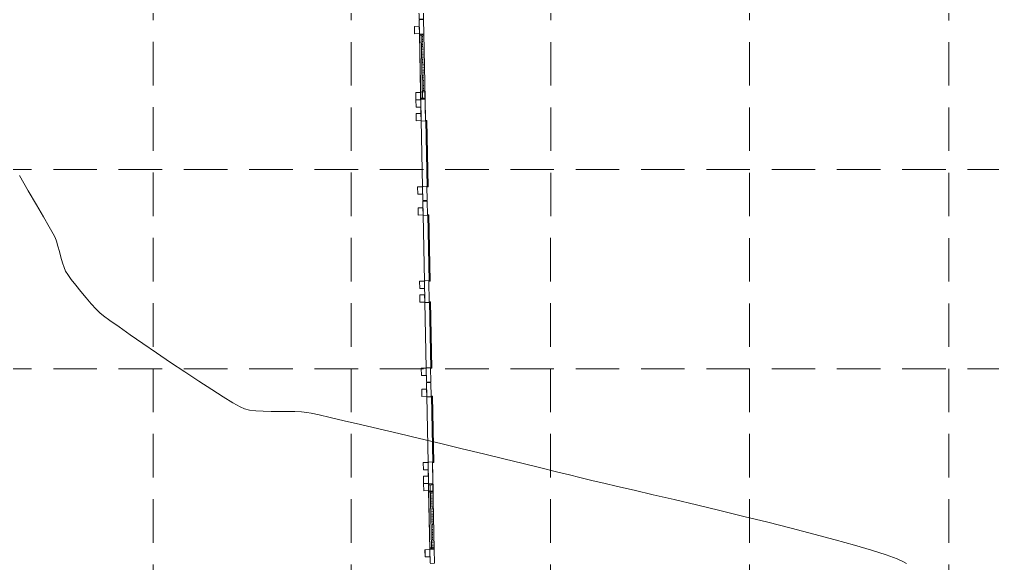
# Model space of a CAD drawing. Extents: x 2140663 to 2528301, y 336313 to 7007653.
# Drawn here: x 2527485.3 to 2527619.4, y 7006362.1 to 7006437.1 of the extents above; entities that cross this region are included whole.
import ezdxf

# ---------------------------------------------------------------- set-up
doc = ezdxf.new("R2010")
doc.units = 0
doc.header["$MEASUREMENT"] = 0
for name, pattern in [('HIDDEN', [0.375, 0.25, -0.125]), ('PHANTOM2', [1.25, 0.625, -0.125, 0.125, -0.125, 0.125, -0.125]), ('xdrc002ar$0$HIDDEN2', [0.1875, 0.125, -0.0625])]:
    doc.linetypes.add(name, pattern=pattern)
for name, color, linetype in [('1 EXISTING CONTOURS', 43, 'Continuous'), ('GRID', 254, 'HIDDEN'), ('LIMITS OF DISTURBANCE', 1, 'HIDDEN'), ('xdrc002ar$0$BASE1$0$ADO', 8, 'Continuous'), ('xdrc002ar$0$BASE1$0$AFL', 1, 'Continuous'), ('xdrc002ar$0$BASE1$0$awa', 7, 'Continuous'), ('xdrc002ar$0$WINDOWS', 8, 'Continuous'), ('xdrc002ar$0$XR3$0$BASE1$0$ADO', 3, 'Continuous'), ('xdrc002ar$0$XR3$0$BASE1$0$AFL', 1, 'Continuous'), ('xdrc002ar$0$XR3$0$BASE1$0$AFLHR', 2, 'Continuous'), ('xdrc002ar$0$XR3$0$BASE1$0$AFLST', 2, 'Continuous'), ('xdrc002ar$0$XR3$0$BASE1$0$awa', 4, 'Continuous'), ('xdrc002ar$0$XR3$0$WINDOWS', 2, 'Continuous'), ('xdrc002bs$0$v-rail-road-exist-demo', 14, 'xdrc002bs$0$TRACKS'), ('xdrc002pt$0$v-prop-line', 3, 'PHANTOM2')]:
    doc.layers.add(name, color=color, linetype=linetype)
doc.linetypes.add('xdrc002bs$0$TRACKS', pattern='A,0.15,[130,ltypeshp.shx,S=0.25,R=0,X=0,Y=0],0.15', length=0.3)

# ---------------------------------------------------------------- blocks, each defined once
blk = doc.blocks.new('xdrc002ar$0$XR3$0$A$C228123AE')
at = {"layer": 'xdrc002ar$0$XR3$0$BASE1$0$ADO', "lineweight": 0}
for points in [[(22.61683327611536, 15.75429074559361), (22.61683327611536, 17.50429074559361), (132.6168332761154, 17.50429074559361), (132.6168332761154, 15.75429074559361)], [(166.6168332761154, 15.75429074559361), (166.6168332761154, 17.50429074559361), (276.6168332761154, 17.50429074559361), (276.6168332761154, 15.75429074559361)]]:
    blk.add_lwpolyline(points, close=True, dxfattribs=at)
at = {"layer": 'xdrc002ar$0$XR3$0$BASE1$0$AFL', "lineweight": 0}
for p, q in [((22.86683327844366, 8.004440076649189), (132.3668332770467, 8.004440076649189)), ((166.866833277978, 8.004440076649189), (276.366833276581, 8.004440076649189))]:
    blk.add_line(p, q, dxfattribs=at)
for points in [[(10.86683327844366, 8.004440078511834), (10.86683327844366, 0.004440078511834145), (22.86683327844366, 0.004440078511834145), (22.86683327844366, 8.004440078511834)], [(132.3668332770467, 8.004440078511834), (132.3668332770467, 0.004440078511834145), (144.3668332770467, 0.004440078511834145), (144.3668332770467, 8.004440078511834)], [(154.866833277978, 8.004440077580512), (154.866833277978, 0.00444007758051157), (166.866833277978, 0.00444007758051157), (166.866833277978, 8.004440077580512)], [(276.366833276581, 8.004440077580512), (276.366833276581, 0.00444007758051157), (288.366833276581, 0.00444007758051157), (288.366833276581, 8.004440077580512)]]:
    blk.add_lwpolyline(points, close=True, dxfattribs=at)
at = {"layer": 'xdrc002ar$0$XR3$0$BASE1$0$awa', "lineweight": 0}
for p, q in [((-0.008166723418980837, 15.25444007758051), (23.61683327611536, 15.25444007664919)), ((-0.008166723418980837, 15.25444007758051), (-0.008166723418980837, 8.754440076649189)), ((0.7418332765810192, 8.004440076649189), (-0.008166723418980837, 8.754440076649189)), ((0.7418332765810192, 8.004440076649189), (22.86683327658102, 8.004440076649189)), ((23.61683327658102, 8.754440076649189), (22.86683327658102, 8.004440076649189)), ((23.61683327658102, 8.754440076649189), (23.61683327611536, 15.25444007664919)), ((131.6168332770467, 8.754440078511834), (131.616833276581, 15.25444007851183)), ((131.6168332761154, 15.25444007758051), (167.6168332756497, 15.25444007571787)), ((131.6168332770467, 8.754440078511834), (132.3668332770467, 8.004440078511834)), ((132.3668332770467, 8.004440078511834), (166.866833277978, 8.004440076649189)), ((166.866833276581, 8.004440076649189), (167.616833276581, 8.754440076649189)), ((167.616833276581, 8.754440076649189), (167.6168332756497, 15.25444007851183)), ((275.616833276581, 8.754440077580512), (275.6168332756497, 15.25444007758051)), ((275.6168332761154, 15.25444007664919), (299.241833276581, 15.25444007758051)), ((276.366833276581, 8.004440077580512), (275.616833276581, 8.754440077580512)), ((276.366833276581, 8.004440077580512), (298.491833276581, 8.004440077580512)), ((299.241833276581, 8.754440077580512), (298.491833276581, 8.004440077580512)), ((299.241833276581, 15.25444007758051), (299.241833276581, 8.754440077580512))]:
    blk.add_line(p, q, dxfattribs=at)
blk = doc.blocks.new('xdrc002ar$0$XR3$0$BASE1$0$36D')
at = {"layer": 'xdrc002ar$0$XR3$0$BASE1$0$ADO'}
blk.add_lwpolyline([(-1.75, 1.000444171950221e-11), (0, 1.000444171950221e-11), (0, -35.99999999999), (-1.75, -35.99999999999)], close=True, dxfattribs=at)
blk.add_arc((0, 1.000444171950221e-11), 36, 180, 270, dxfattribs=at)
blk = doc.blocks.new('xdrc002ar$0$XR3$0$A$C2C35675B')
at = {"layer": 'xdrc002ar$0$XR3$0$BASE1$0$ADO', "lineweight": 0}
for points in [[(59.6332012093626, 170.7809842955321), (59.6332012093626, 166.0309842955321), (57.63320120889693, 166.0309842955321), (57.6332012093626, 170.7809842955321)], [(97.6332012093626, 170.7809842955321), (97.63320120889693, 166.0309842955321), (95.6332012093626, 166.0309842955321), (95.6332012093626, 170.7809842955321)], [(166.6244176290929, 172.5308349635452), (166.6244176290929, 174.2808349635452), (276.6244176290929, 174.2808349635452), (276.6244176290929, 172.5308349635452)]]:
    blk.add_lwpolyline(points, close=True, dxfattribs=at)
at = {"layer": 'xdrc002ar$0$XR3$0$BASE1$0$AFL', "lineweight": 0}
blk.add_line((166.8744176309556, 164.7809842946008), (276.3744176295586, 164.7809842946008), dxfattribs=at)
for points in [[(154.8744176309556, 164.7809842955321), (154.8744176309556, 156.7809842955321), (166.8744176309556, 156.7809842955321), (166.8744176309556, 164.7809842955321)], [(276.3744176295586, 164.7809842955321), (276.3744176295586, 156.7809842955321), (288.3744176295586, 156.7809842955321), (288.3744176295586, 164.7809842955321)]]:
    blk.add_lwpolyline(points, close=True, dxfattribs=at)
at = {"layer": 'xdrc002ar$0$XR3$0$BASE1$0$AFLHR', "lineweight": 0}
for p, q in [((54.13320120843127, 38.78098429553211), (54.13320120843127, 164.7809842955321)), ((115.1332012093626, 38.78098429553211), (115.1332012093626, 164.7809842955321)), ((54.13320120843127, 15.78098429646343), (54.13320120843127, 157.0340611664578)), ((55.63320120843127, 15.78098429646343), (55.63320120796561, 160.0691040679812)), ((113.6332012093626, 15.78098429646343), (113.6332012093626, 160.069068627432)), ((115.1332012093626, 15.78098429646343), (115.1332012093626, 157.0340611655265))]:
    blk.add_line(p, q, dxfattribs=at)
for centre, start, end in [((54.88320120889693, 160.069068627432), 0, 180), ((114.3832012093626, 160.069068627432), 0, 180), ((54.88320120982826, 15.78098429553211), 180, 0), ((114.3832012093626, 15.78098429646343), 180, 0)]:
    blk.add_arc(centre, 0.75, start, end, dxfattribs=at)
at = {"layer": 'xdrc002ar$0$XR3$0$BASE1$0$AFLST', "lineweight": 0}
for p, q in [((56.88320120982826, 164.7809842964634), (59.63320120843127, 164.7809842964634)), ((61.38320120843127, 164.7809842964634), (98.38320121075958, 164.7809842927381)), ((113.6332012093626, 104.7809842936695), (55.63320120843127, 104.7809842918068)), ((113.6332012093626, 93.78098429460078), (55.63320120843127, 93.78098429553211)), ((113.6332012093626, 82.78098429646343), (55.63320120843127, 82.78098429739475)), ((113.6332012093626, 71.78098429739475), (55.63320120843127, 71.78098429832608)), ((113.6332012093626, 60.7809842992574), (55.63320120843127, 60.78098430018872)), ((113.6332012093626, 49.78098430112004), (55.63320120843127, 49.78098430205137)), ((113.6332012093626, 38.78098430298269), (55.63320120843127, 38.78098430298269))]:
    blk.add_line(p, q, dxfattribs=at)
for centre in [(42.13320120843127, 2.998648459091783), (127.1332012098283, 2.998648459091783)]:
    blk.add_circle(centre, 3, dxfattribs=at)
at = {"layer": 'xdrc002ar$0$XR3$0$BASE1$0$awa', "lineweight": 0}
for p, q in [((-0.0005823704414069653, 172.0309842955321), (57.6332012093626, 172.0309842983261)), ((-0.0005823704414069653, 172.0309842955321), (-0.0005823704414069653, 165.5309842946008)), ((0.749417629558593, 164.7809842946008), (-0.0005823704414069653, 165.5309842946008)), ((0.7494176286272705, 164.7809842955321), (56.8832012093626, 164.7809842946008)), ((56.88320120889693, 164.7809842955321), (57.63320120889693, 165.5309842955321)), ((57.63320120889693, 165.5309842955321), (57.6332012093626, 172.0309842936695)), ((97.63320120982826, 172.0309842973948), (167.6244176286273, 172.0309842936695)), ((97.63320120889693, 165.5309842946008), (97.6332012093626, 172.0309842946008)), ((98.38320120889693, 164.7809842946008), (97.63320120889693, 165.5309842946008)), ((98.38320120517164, 164.7809842983261), (166.8744176309556, 164.7809842946008)), ((166.8744176295586, 164.7809842946008), (167.6244176295586, 165.5309842946008)), ((167.6244176295586, 165.5309842946008), (167.6244176286273, 172.0309842964634)), ((275.6244176295586, 165.5309842955321), (275.6244176286273, 172.0309842955321)), ((275.6244176290929, 172.0309842946008), (299.2494176295586, 172.0309842955321)), ((276.3744176295586, 164.7809842955321), (275.6244176295586, 165.5309842955321)), ((276.3744176295586, 164.7809842955321), (298.4994176295586, 164.7809842955321)), ((299.2494176295586, 165.5309842955321), (298.4994176295586, 164.7809842955321)), ((299.2494176295586, 172.0309842955321), (299.2494176295586, 165.5309842955321))]:
    blk.add_line(p, q, dxfattribs=at)
at = {"layer": 'xdrc002ar$0$XR3$0$BASE1$0$ADO', "lineweight": 0, "extrusion": (0, 0, -1), "zscale": -1}
blk.add_blockref('xdrc002ar$0$XR3$0$BASE1$0$36D', (-59.63320120843127, 166.0309842955321), dxfattribs=at)
blk = doc.blocks.new('xdrc002ar$0$XR3$0$A$C78C46FB7')
at = {"layer": 'xdrc002ar$0$XR3$0$WINDOWS', "linetype": 'Continuous', "lineweight": 0}
for p, q in [((-9.313225746154785e-10, 6.5), (1.999999999068677, 6.499999997206032)), ((-5.587935447692871e-09, 2), (1.999999994412065, 1.999999997206032)), ((1.999999994412065, 1.999999998137355), (1.999999999068677, 6.499999997206032)), ((1.999999997671694, 4.250759867951274), (105.9999999818392, 4.250759805552661)), ((107.9999999795109, 6.5), (105.9999999795109, 6.499999997206032)), ((105.9999999841675, 1.999999998137355), (105.9999999795109, 6.499999997206032)), ((107.9999999841675, 2), (105.9999999841675, 1.999999997206032))]:
    blk.add_line(p, q, dxfattribs=at)

msp = doc.modelspace()

# ---------------------------------------------------------------- linework, layer by layer
at = {"layer": '1 EXISTING CONTOURS', "color": 43, "lineweight": 0, "elevation": 603}
for points in [[(2527485.275756387, 7006415.598165115), (2527486.495427185, 7006413.50681422)], [(2527486.495427185, 7006413.50681422), (2527487.61967425, 7006411.574234949)], [(2527488.599637567, 7006409.882129997), (2527489.386457119, 7006408.512202055)], [(2527489.386457119, 7006408.512202055), (2527489.93127289, 7006407.54615382)], [(2527495.82594255, 7006397.186994399), (2527496.35681711, 7006396.662406188)], [(2527496.35681711, 7006396.662406188), (2527496.8463736, 7006396.274897668)], [(2527498.999715977, 7006394.726811054), (2527500.528281013, 7006393.659967939)], [(2527500.528281013, 7006393.659967939), (2527502.267961381, 7006392.460414936)], [(2527515.672305299, 7006383.710533484), (2527516.269554537, 7006383.425628445)], [(2527516.965138387, 7006383.265386897), (2527517.847423549, 7006383.163735895)], [(2527517.847423549, 7006383.163735895), (2527518.864485298, 7006383.107194882)], [(2527518.864485298, 7006383.107194882), (2527519.964398908, 7006383.082283298)], [(2527522.205082812, 7006383.073426182), (2527523.242003654, 7006383.062519534)], [(2527523.242003654, 7006383.062519534), (2527524.154077456, 7006383.029320077)], [(2527528.118146523, 7006382.255248412), (2527530.047186567, 7006381.807488881)], [(2527530.047186567, 7006381.807488881), (2527532.301065924, 7006381.278208972)], [(2527537.539615684, 7006380.034711014), (2527540.402422641, 7006379.350304463)], [(2527549.233791153, 7006377.225323501), (2527552.055457462, 7006376.542761907)], [(2527552.055457462, 7006376.542761907), (2527554.714509301, 7006375.897925922)], [(2527554.714509301, 7006375.897925922), (2527557.150014949, 7006375.305721297)], [(2527561.106660777, 7006374.338829118), (2527562.505937512, 7006373.99395306)], [(2527564.362053117, 7006373.536677133), (2527565.806808407, 7006373.196129192)], [(2527570.001197828, 7006372.217861339), (2527572.622306373, 7006371.605396023)], [(2527578.591037164, 7006370.196939101), (2527581.810133822, 7006369.42620209)], [(2527588.396475702, 7006367.814847453), (2527591.635195335, 7006366.999484424)], [(2527591.635195335, 7006366.999484424), (2527594.751930374, 7006366.194500651)], [(2527600.362395491, 7006364.666180064), (2527602.727599984, 7006363.968097844)], [(2527602.727599984, 7006363.968097844), (2527604.713768708, 7006363.330904072)], [(2527606.25663887, 7006362.767226043), (2527607.128575438, 7006362.377700498)]]:
    msp.add_lwpolyline(points, dxfattribs=at)
at = {"layer": '1 EXISTING CONTOURS', "color": 43, "lineweight": 0, "extrusion": (0.8653545162933254, 0.5011602150318252, 0), "elevation": 5698507.557705637}
msp.add_lwpolyline([(4796353.659807818, 603.0000000000003), (4796351.704418529, 603.0000000000003)], dxfattribs=at)
at = {"layer": '1 EXISTING CONTOURS', "color": 43, "lineweight": 0, "extrusion": (0.8841014307262647, 0.4672950461836419, 0), "elevation": 5508617.002245961}
msp.add_lwpolyline([(5013291.411643035, 603.0000000000007), (5013290.868192002, 603.0000000000007)], dxfattribs=at)
at = {"layer": '1 EXISTING CONTOURS', "color": 43, "lineweight": 0, "extrusion": (0.9391355083401555, 0.3435469356211435, 0), "elevation": 4780685.457057346}
msp.add_lwpolyline([(5711654.153326422, 603.0000000000003), (5711653.602484174, 603.0000000000003)], dxfattribs=at)
at = {"layer": '1 EXISTING CONTOURS', "color": 43, "lineweight": 0, "extrusion": (0.9589921471644862, 0.283432640457744, 0), "elevation": 4409687.729271432}
msp.add_lwpolyline([(6002715.589164875, 603.0000000000003), (6002714.891622489, 603.0000000000003)], dxfattribs=at)
at = {"layer": '1 EXISTING CONTOURS', "color": 43, "lineweight": 0, "extrusion": (0.9655233411974046, 0.2603164950651428, 0), "elevation": 4264234.163626064}
msp.add_lwpolyline([(6106900.927439202, 603.0000000000007), (6106900.141659198, 603.0000000000007)], dxfattribs=at)
at = {"layer": '1 EXISTING CONTOURS', "color": 43, "lineweight": 0, "extrusion": (0.9662275998800623, 0.2576901729403244, 0), "elevation": 4247613.094166853}
msp.add_lwpolyline([(6118472.468246885, 603.0000000000007), (6118471.654184743, 603.0000000000007)], dxfattribs=at)
at = {"layer": '1 EXISTING CONTOURS', "color": 43, "lineweight": 0, "extrusion": (0.9620768937627948, 0.2727783908005398, 0), "elevation": 4342836.376878666}
msp.add_lwpolyline([(6051254.794210804, 603), (6051254.011966887, 603)], dxfattribs=at)
at = {"layer": '1 EXISTING CONTOURS', "color": 43, "lineweight": 0, "extrusion": (0.9502104429100681, 0.3116089122355979, 0), "elevation": 4584906.331232518}
msp.add_lwpolyline([(5869969.066997711, 603.0000000000003), (5869968.375869334, 603.0000000000003)], dxfattribs=at)
at = {"layer": '1 EXISTING CONTOURS', "color": 43, "lineweight": 0, "extrusion": (0.9178931918985289, 0.3968275296225432, 0), "elevation": 5100300.726850862}
msp.add_lwpolyline([(5428151.3699939, 603), (5428150.826373881, 603)], dxfattribs=at)
at = {"layer": '1 EXISTING CONTOURS', "color": 43, "lineweight": 0, "extrusion": (0.8450321044109429, 0.5347155716030847, 0), "elevation": 5882244.049837537}
msp.add_lwpolyline([(4569145.854131798, 603.0000000000003), (4569145.297636816, 603.0000000000003)], dxfattribs=at)
at = {"layer": '1 EXISTING CONTOURS', "color": 43, "lineweight": 0, "extrusion": (0.8113116509802483, 0.5846138939365911, 0), "elevation": 6146623.579145689}
msp.add_lwpolyline([(4206768.639829857, 603), (4206767.815026372, 603)], dxfattribs=at)
at = {"layer": '1 EXISTING CONTOURS', "color": 43, "lineweight": 0, "extrusion": (0.79374906887158, 0.6082453581125793, 0), "elevation": 6267805.807157092}
msp.add_lwpolyline([(4023988.970787488, 603), (4023987.957405566, 603)], dxfattribs=at)
at = {"layer": '1 EXISTING CONTOURS', "color": 43, "lineweight": 0, "extrusion": (0.7811012473582271, 0.6244043892986515, 0), "elevation": 6349055.170366306}
msp.add_lwpolyline([(3894530.416009368, 603.0000000000007), (3894529.294706642, 603.0000000000007)], dxfattribs=at)
at = {"layer": '1 EXISTING CONTOURS', "color": 43, "lineweight": 0, "extrusion": (0.7694480515519818, 0.6387093986805413, 0), "elevation": 6419828.403164173}
msp.add_lwpolyline([(3776726.526717261, 603), (3776725.378345148, 603)], dxfattribs=at)
at = {"layer": '1 EXISTING CONTOURS', "color": 43, "lineweight": 0, "extrusion": (0.7561085039640856, 0.6544462775760838, 0), "elevation": 6496371.618719084}
msp.add_lwpolyline([(3643488.314927188, 603), (3643487.220301046, 603)], dxfattribs=at)
at = {"layer": '1 EXISTING CONTOURS', "color": 43, "lineweight": 0, "extrusion": (0.7372281515440395, 0.675643879992233, 0), "elevation": 6597170.455982465}
msp.add_lwpolyline([(3457627.120975885, 603.0000000000007), (3457626.160647242, 603.0000000000007)], dxfattribs=at)
at = {"layer": '1 EXISTING CONTOURS', "color": 43, "lineweight": 0, "extrusion": (-0.590347676267975, -0.8071490699523866, 0), "elevation": -7147308.127032812}
msp.add_lwpolyline([(-2096143.031040394, 603.0000000000003), (-2096141.911664642, 603.0000000000003)], dxfattribs=at)
at = {"layer": '1 EXISTING CONTOURS', "color": 43, "lineweight": 0, "extrusion": (0.5788698019658545, 0.8154199852664961, 0), "elevation": 7176247.130342012}
msp.add_lwpolyline([(1994818.663649506, 603.0000000000007), (1994817.130894237, 603.0000000000007)], dxfattribs=at)
at = {"layer": '1 EXISTING CONTOURS', "color": 43, "lineweight": 0, "extrusion": (0.5637575443328089, 0.8259403315057579, 0), "elevation": 7211760.58329607}
msp.add_lwpolyline([(1862340.547033854, 603), (1862338.266983827, 603)], dxfattribs=at)
at = {"layer": '1 EXISTING CONTOURS', "color": 43, "lineweight": 0, "extrusion": (0.5600512737205869, 0.8284579475169204, 0), "elevation": 7220032.371541101}
msp.add_lwpolyline([(1830007.400354913, 603), (1830005.035624435, 603)], dxfattribs=at)
at = {"layer": '1 EXISTING CONTOURS', "color": 43, "lineweight": 0, "extrusion": (0.5561329648395266, 0.8310933313526213, 0), "elevation": 7228593.34846149}
msp.add_lwpolyline([(1795890.887300939, 603), (1795888.520101323, 603)], dxfattribs=at)
at = {"layer": '1 EXISTING CONTOURS', "color": 43, "lineweight": 0, "extrusion": (-0.551576780626201, -0.8341241245006862, 0), "elevation": -7238312.470421368}
msp.add_lwpolyline([(-1756305.769106267, 603.0000000000003), (-1756303.481632026, 603.0000000000003)], dxfattribs=at)
at = {"layer": '1 EXISTING CONTOURS', "color": 43, "lineweight": 0, "extrusion": (-0.5457734863120386, -0.8379327548430143, 0), "elevation": -7250329.325248753}
msp.add_lwpolyline([(-1706017.002989177, 603), (-1706014.877400165, 603)], dxfattribs=at)
at = {"layer": '1 EXISTING CONTOURS', "color": 43, "lineweight": 0, "extrusion": (-0.537620545901752, -0.843186900173563, 0), "elevation": -7266535.243304613}
msp.add_lwpolyline([(-1635612.314787542, 603), (-1635610.433172162, 603)], dxfattribs=at)
at = {"layer": '1 EXISTING CONTOURS', "color": 43, "lineweight": 0, "extrusion": (-0.5246659968265677, -0.851308164987265, 0), "elevation": -7290693.156321464}
msp.add_lwpolyline([(-1524319.268282447, 603.0000000000003), (-1524317.712564023, 603.0000000000003)], dxfattribs=at)
at = {"layer": '1 EXISTING CONTOURS', "color": 43, "lineweight": 0, "extrusion": (-0.4998393006129105, -0.8661181637414127, 0), "elevation": -7331707.85976826}
msp.add_lwpolyline([(-1312939.849148211, 603.0000000000007), (-1312938.700774037, 603.0000000000007)], dxfattribs=at)
at = {"layer": '1 EXISTING CONTOURS', "color": 43, "lineweight": 0, "extrusion": (-0.2244899823983598, -0.9744763967396974, 0), "elevation": -7394957.357647011}
msp.add_lwpolyline([(890142.055160977, 603), (890142.7689636438, 603)], dxfattribs=at)
at = {"layer": '1 EXISTING CONTOURS', "color": 43, "lineweight": 0, "extrusion": (-0.00598014555814359, -0.9999821187696826, 0), "elevation": -7021372.736821931}
msp.add_lwpolyline([(2485575.578564125, 603), (2485576.709425093, 603)], dxfattribs=at)
at = {"layer": '1 EXISTING CONTOURS', "color": 43, "lineweight": 0, "extrusion": (-0.001887112756735214, -0.9999982194011364, 0), "elevation": -7011140.317264586}
msp.add_lwpolyline([(2514294.759858076, 603), (2514295.86970321, 603)], dxfattribs=at)
at = {"layer": '1 EXISTING CONTOURS', "color": 43, "lineweight": 0, "extrusion": (-0.09339205793150754, -0.9956294107323859, 0), "elevation": -7211811.689068221}
msp.add_lwpolyline([(1862136.854371418, 603), (1862137.592901265, 603)], dxfattribs=at)
at = {"layer": '1 EXISTING CONTOURS', "color": 43, "lineweight": 0, "extrusion": (-0.1896637205236534, -0.9818491091390397, 0), "elevation": -7358590.642139754}
msp.add_lwpolyline([(1152791.401291017, 603.0000000000007), (1152792.001110037, 603.0000000000007)], dxfattribs=at)
at = {"layer": '1 EXISTING CONTOURS', "color": 43, "lineweight": 0, "extrusion": (-0.2138054125924269, -0.9768762693126405, 0), "elevation": -7384767.764274633}
msp.add_lwpolyline([(971077.0845510997, 603.0000000000003), (971078.2070742736, 603.0000000000003)], dxfattribs=at)
at = {"layer": '1 EXISTING CONTOURS', "color": 43, "lineweight": 0, "extrusion": (-0.2219758170471625, -0.9750521712432852, 0), "elevation": -7392638.349675646}
msp.add_lwpolyline([(909222.7710683974, 603.0000000000007), (909224.3538237149, 603.0000000000007)], dxfattribs=at)
at = {"layer": '1 EXISTING CONTOURS', "color": 43, "lineweight": 0, "extrusion": (-0.2303114218557608, -0.9731169759914673, 0), "elevation": -7400148.120138803}
msp.add_lwpolyline([(845934.9552861359, 603.0000000000007), (845937.5426286743, 603.0000000000007)], dxfattribs=at)
at = {"layer": '1 EXISTING CONTOURS', "color": 43, "lineweight": 0, "extrusion": (-0.2315537823259104, -0.9728221039278276, 0), "elevation": -7401222.243554235}
msp.add_lwpolyline([(836487.7928221901, 603.0000000000007), (836490.5895954156, 603.0000000000007)], dxfattribs=at)
at = {"layer": '1 EXISTING CONTOURS', "color": 43, "lineweight": 0, "extrusion": (0.2332990207991097, 0.9724050426104222, 0), "elevation": 7402711.311592989}
msp.add_lwpolyline([(-823211.5909442189, 603.0000000000007), (-823214.6184062851, 603.0000000000007)], dxfattribs=at)
at = {"layer": '1 EXISTING CONTOURS', "color": 43, "lineweight": 0, "extrusion": (-0.2339657623447895, -0.9722448364740343, 0), "elevation": -7403274.064897872}
msp.add_lwpolyline([(818138.2467254947, 603.0000000000007), (818141.2954432333, 603.0000000000007)], dxfattribs=at)
at = {"layer": '1 EXISTING CONTOURS', "color": 43, "lineweight": 0, "extrusion": (-0.2345605558605421, -0.97210150994348, 0), "elevation": -7403773.233213529}
msp.add_lwpolyline([(813611.682837646, 603.0000000000007), (813614.6900843433, 603.0000000000007)], dxfattribs=at)
at = {"layer": '1 EXISTING CONTOURS', "color": 43, "lineweight": 0, "extrusion": (-0.2369675229173723, -0.9715175721943504, 0), "elevation": -7405765.683767943}
msp.add_lwpolyline([(795282.7851387721, 603.0000000000007), (795284.999229175, 603.0000000000007)], dxfattribs=at)
at = {"layer": '1 EXISTING CONTOURS', "color": 43, "lineweight": 0, "extrusion": (-0.2378852097245334, -0.9712932754808482, 0), "elevation": -7406513.684755869}
msp.add_lwpolyline([(788288.4182821694, 603.0000000000007), (788290.2772655899, 603.0000000000007)], dxfattribs=at)
at = {"layer": '1 EXISTING CONTOURS', "color": 43, "lineweight": 0, "extrusion": (-0.2421640641272183, -0.9702353147795583, 0), "elevation": -7409916.286259764}
msp.add_lwpolyline([(755638.4024023674, 603), (755639.3629978427, 603)], dxfattribs=at)
at = {"layer": '1 EXISTING CONTOURS', "color": 43, "lineweight": 0, "extrusion": (-0.2362227517939438, -0.9716989305000273, 0), "elevation": -7405153.881213357}
msp.add_lwpolyline([(800965.7994198257, 603), (800966.7504468581, 603)], dxfattribs=at)
at = {"layer": '1 EXISTING CONTOURS', "color": 43, "lineweight": 0, "extrusion": (-0.2273345438520745, -0.9738167205237181, 0), "elevation": -7397526.388366705}
msp.add_lwpolyline([(868595.190294618, 603.0000000000007), (868597.1425468172, 603.0000000000007)], dxfattribs=at)
at = {"layer": '1 EXISTING CONTOURS', "color": 43, "lineweight": 0, "extrusion": (-0.226972242770612, -0.9739012275439838, 0), "elevation": -7397202.735536813}
msp.add_lwpolyline([(871349.1561876275, 603.0000000000007), (871351.5108962185, 603.0000000000007)], dxfattribs=at)
at = {"layer": '1 EXISTING CONTOURS', "color": 43, "lineweight": 0, "extrusion": (-0.2287504949697428, -0.973485085171364, 0), "elevation": -7398781.74744573}
msp.add_lwpolyline([(857843.2768264364, 603), (857846.2400980403, 603)], dxfattribs=at)
at = {"layer": '1 EXISTING CONTOURS', "color": 43, "lineweight": 0, "extrusion": (-0.2305198314163248, -0.9730676273126084, 0), "elevation": -7400329.014306705}
msp.add_lwpolyline([(844394.4563986612, 603.0000000000007), (844397.6257879154, 603.0000000000007)], dxfattribs=at)
at = {"layer": '1 EXISTING CONTOURS', "color": 43, "lineweight": 0, "extrusion": (-0.2357919760072312, -0.9718035521907734, 0), "elevation": -7404798.205875411}
msp.add_lwpolyline([(804267.2898999918, 603), (804270.6752554341, 603)], dxfattribs=at)
at = {"layer": '1 EXISTING CONTOURS', "color": 43, "lineweight": 0, "extrusion": (-0.2394864629240497, -0.9708997034071686, 0), "elevation": -7407803.638196762}
msp.add_lwpolyline([(776101.1833068964, 603.0000000000007), (776104.5785509401, 603.0000000000007)], dxfattribs=at)
at = {"layer": '1 EXISTING CONTOURS', "color": 43, "lineweight": 0, "extrusion": (-0.2578208162661426, -0.9661927482132434, 0), "elevation": -7421166.750585655}
msp.add_lwpolyline([(635756.6684113133, 603), (635759.7014372344, 603)], dxfattribs=at)
at = {"layer": '1 EXISTING CONTOURS', "color": 43, "lineweight": 0, "extrusion": (-0.2682795831400656, -0.963341094976329, 0), "elevation": -7427622.580889506}
msp.add_lwpolyline([(555273.9268414492, 603), (555276.7088025662, 603)], dxfattribs=at)
at = {"layer": '1 EXISTING CONTOURS', "color": 43, "lineweight": 0, "extrusion": (-0.3431591209578769, -0.9392772847798553, 0), "elevation": -7448288.537338578}
msp.add_lwpolyline([(-30175.78919910826, 603.0000000000007), (-30174.14658495551, 603.0000000000007)], dxfattribs=at)
at = {"layer": '1 EXISTING CONTOURS', "color": 43, "lineweight": 0, "extrusion": (0.5137232761118535, 0.8579559403494473, 0), "elevation": 7309640.837004473}
msp.add_lwpolyline([(1430755.883468229, 603.0000000000007), (1430755.392786019, 603.0000000000007)], dxfattribs=at)
at = {"layer": 'GRID', "color": 253, "linetype": 'HIDDEN', "lineweight": 0, "ltscale": 24}
for p, q in [((2527585.894514162, 7006031.98171064), (2527585.894514162, 7007624.562990395)), ((2527613.351986231, 7006031.977393753), (2527613.351986231, 7007624.562990395)), ((2527503.695680559, 7006031.994634018), (2527503.666313902, 7007623.464716725)), ((2527530.983350792, 7006031.990343825), (2527531.038154987, 7007623.461265043)), ((2527558.44858376, 7006031.986025713), (2527558.615889325, 7007623.424882863)), ((2527228.947377252, 7006416.434219318), (2528272.331315909, 7006416.434219318)), ((2527228.947377252, 7006388.976747248), (2528272.331315909, 7006388.976747248))]:
    msp.add_line(p, q, dxfattribs=at)
at = {"layer": 'LIMITS OF DISTURBANCE', "ltscale": 70, "const_width": 6}
msp.add_lwpolyline([(2527323.279507909, 7007478.034385583), (2527323.279507909, 7007463.102355542), (2527345.362386929, 7006446.874516389, 0.3527120601780434), (2527681.725039883, 7006131.321992346), (2528205.897920626, 7006144.525554366), (2528183.386823632, 7007495.015237641)], format="xyb", close=True, dxfattribs=at)
at = {"layer": 'xdrc002ar$0$BASE1$0$ADO', "color": 7, "lineweight": 0}
for points in [[(2527541.466786539, 7006414.027859965), (2527541.612589772, 7006414.030819955), (2527541.426533243, 7006423.195594558), (2527541.28073001, 7006423.192634569)], [(2527542.051991038, 7006385.20185014), (2527542.197794271, 7006385.204810129), (2527542.3838508, 7006376.040035527), (2527542.238047567, 7006376.037075536)]]:
    msp.add_lwpolyline(points, close=True, dxfattribs=at)
at = {"layer": 'xdrc002ar$0$BASE1$0$ADO', "lineweight": 0}
for points in [[(2527541.730675154, 7006401.029232947), (2527541.876478388, 7006401.032192937), (2527541.69042187, 7006410.196967606), (2527541.544618636, 7006410.194007616)], [(2527541.97424005, 7006389.031709744), (2527542.120043284, 7006389.034669734), (2527541.933986766, 7006398.199444403), (2527541.788183532, 7006398.196484413)]]:
    msp.add_lwpolyline(points, close=True, dxfattribs=at)
at = {"layer": 'xdrc002ar$0$BASE1$0$AFL', "color": 7, "lineweight": 0}
for p, q in [((2527539.705074231, 7006436.142482585), (2527540.371603293, 7006436.156013969)), ((2527539.725371307, 7006435.142688992), (2527539.705074231, 7006436.142482585)), ((2527540.371603293, 7006436.156013969), (2527540.391900369, 7006435.156220376)), ((2527540.391900369, 7006435.156220376), (2527539.725371307, 7006435.142688992)), ((2527539.890285048, 7006427.019366049), (2527540.55681411, 7006427.032897433)), ((2527539.910582124, 7006426.019572456), (2527539.890285048, 7006427.019366049)), ((2527540.577111186, 7006426.03310384), (2527539.910582124, 7006426.019572456)), ((2527540.55681411, 7006427.032897433), (2527540.577111186, 7006426.03310384)), ((2527539.948639141, 7006424.144959468), (2527540.615168203, 7006424.158490852)), ((2527539.968936217, 7006423.145165876), (2527539.948639141, 7006424.144959468)), ((2527540.615168203, 7006424.158490852), (2527540.635465279, 7006423.15869726)), ((2527540.635465279, 7006423.15869726), (2527539.968936217, 7006423.145165876)), ((2527540.820676097, 7006414.035580724), (2527540.635465279, 7006423.15869726)), ((2527540.154147035, 7006414.02204934), (2527540.820676097, 7006414.035580724)), ((2527540.174444111, 7006413.022255747), (2527540.154147035, 7006414.02204934)), ((2527540.820676097, 7006414.035580724), (2527540.840973172, 7006413.035787131)), ((2527540.840973172, 7006413.035787131), (2527540.174444111, 7006413.022255747)), ((2527541.084564707, 7006401.036953706), (2527540.8993539, 7006410.160070308)), ((2527541.328129603, 7006389.039430503), (2527541.142918796, 7006398.162547105)), ((2527541.386429231, 7006386.167706423), (2527540.719900169, 7006386.154175039)), ((2527540.719900169, 7006386.154175039), (2527540.740197245, 7006385.154381446)), ((2527541.406726307, 7006385.16791283), (2527541.386429231, 7006386.167706423)), ((2527540.740197245, 7006385.154381446), (2527541.406726307, 7006385.16791283)), ((2527541.406726307, 7006385.16791283), (2527541.591937124, 7006376.044796294)), ((2527541.591937124, 7006376.044796294), (2527540.925408063, 7006376.03126491)), ((2527540.925408063, 7006376.03126491), (2527540.945705139, 7006375.031471318)), ((2527540.945705139, 7006375.031471318), (2527541.6122342, 7006375.045002702)), ((2527541.6122342, 7006375.045002702), (2527541.591937124, 7006376.044796294)), ((2527541.650291217, 7006373.170389713), (2527540.983762156, 7006373.15685833)), ((2527540.983762156, 7006373.15685833), (2527541.004059232, 7006372.157064737)), ((2527541.670588294, 7006372.170596121), (2527541.650291217, 7006373.170389713)), ((2527541.004059232, 7006372.157064737), (2527541.670588294, 7006372.170596121)), ((2527541.835502035, 7006364.047273178), (2527541.168972973, 7006364.033741794)), ((2527541.168972973, 7006364.033741794), (2527541.189270049, 7006363.033948201)), ((2527541.189270049, 7006363.033948201), (2527541.855799111, 7006363.047479585)), ((2527541.855799111, 7006363.047479585), (2527541.835502035, 7006364.047273178))]:
    msp.add_line(p, q, dxfattribs=at)
for points in [[(2527540.8993539, 7006410.160070308), (2527540.232824833, 7006410.146538925), (2527540.212527758, 7006411.146332526), (2527540.879056825, 7006411.159863909)], [(2527541.104861781, 7006400.037160106), (2527540.438332715, 7006400.023628723), (2527540.41803564, 7006401.023422323), (2527541.084564707, 7006401.036953706)], [(2527541.142918796, 7006398.162547105), (2527540.476389729, 7006398.149015722), (2527540.456092655, 7006399.148809322), (2527541.122621722, 7006399.162340705)], [(2527541.348426678, 7006388.039636903), (2527540.681897611, 7006388.026105519), (2527540.661600536, 7006389.02589912), (2527541.328129603, 7006389.039430503)]]:
    msp.add_lwpolyline(points, close=True, dxfattribs=at)
at = {"layer": 'xdrc002ar$0$BASE1$0$awa', "color": 7, "lineweight": 0}
for p, q in [((2527540.415696167, 7006437.063345481), (2527540.354477635, 7006436.999589814)), ((2527540.391900369, 7006435.156220376), (2527540.354477635, 7006436.999589814)), ((2527540.95725103, 7006437.074339731), (2527540.415696167, 7006437.063345481)), ((2527540.997210898, 7006435.105996094), (2527540.95725103, 7006437.074339731)), ((2527540.391900369, 7006435.156220376), (2527540.455656035, 7006435.095001845)), ((2527540.455656035, 7006435.095001845), (2527540.997210898, 7006435.105996094)), ((2527540.55681411, 7006427.032897433), (2527540.618032642, 7006427.0966531)), ((2527540.635465279, 7006423.15869726), (2527540.55681411, 7006427.032897433)), ((2527540.618032642, 7006427.0966531), (2527541.159587505, 7006427.107647349)), ((2527541.240775809, 7006423.108472977), (2527541.159587505, 7006427.107647349)), ((2527540.699220946, 7006423.097478728), (2527540.635465279, 7006423.15869726)), ((2527540.699220946, 7006423.097478728), (2527541.240775809, 7006423.108472977)), ((2527540.881894629, 7006414.099336389), (2527540.820676097, 7006414.035580724)), ((2527540.85809883, 7006412.192211286), (2527540.820676097, 7006414.035580724)), ((2527540.881894629, 7006414.099336389), (2527541.423449492, 7006414.110330639)), ((2527541.46340936, 7006412.141987003), (2527541.423449492, 7006414.110330639)), ((2527540.85809883, 7006412.192211286), (2527540.921854497, 7006412.130992753)), ((2527541.46340936, 7006412.141987003), (2527540.921854497, 7006412.130992753)), ((2527541.369303573, 7006387.011282268), (2527541.430522106, 7006387.075037935)), ((2527541.972076968, 7006387.086032184), (2527541.430522106, 7006387.075037935)), ((2527541.972076968, 7006387.086032184), (2527542.012036837, 7006385.117688548)), ((2527541.369303573, 7006387.011282268), (2527541.406726307, 7006385.16791283)), ((2527541.470481974, 7006385.106694299), (2527541.406726307, 7006385.16791283)), ((2527541.470481974, 7006385.106694299), (2527542.012036837, 7006385.117688548)), ((2527541.653155657, 7006376.10855196), (2527541.591937124, 7006376.044796294)), ((2527541.591937124, 7006376.044796294), (2527541.670588294, 7006372.170596121)), ((2527541.653155657, 7006376.10855196), (2527542.19471052, 7006376.11954621)), ((2527542.19471052, 7006376.11954621), (2527542.275898823, 7006372.120371838)), ((2527541.670588294, 7006372.170596121), (2527541.73434396, 7006372.109377588)), ((2527541.73434396, 7006372.109377588), (2527542.275898823, 7006372.120371838)), ((2527542.109266566, 7006372.116988991), (2527541.73434396, 7006372.109377586)), ((2527541.835502035, 7006364.047273178), (2527541.896720567, 7006364.111028844)), ((2527541.835502035, 7006364.047273178), (2527541.872924768, 7006362.20390374)), ((2527541.896720567, 7006364.111028844), (2527542.43827543, 7006364.122023094)), ((2527542.43827543, 7006364.122023094), (2527542.478235298, 7006362.153679457)), ((2527541.936680435, 7006362.142685208), (2527541.872924768, 7006362.20390374)), ((2527542.478235298, 7006362.153679457), (2527541.936680435, 7006362.142685208))]:
    msp.add_line(p, q, dxfattribs=at)
at = {"layer": 'xdrc002ar$0$BASE1$0$awa', "lineweight": 0}
for p, q in [((2527540.923149702, 7006412.067195427), (2527540.861931168, 7006412.003439759)), ((2527540.8993539, 7006410.160070308), (2527540.861931168, 7006412.003439759)), ((2527541.464704568, 7006412.078189675), (2527540.923149702, 7006412.067195427)), ((2527541.504664434, 7006410.109846025), (2527541.464704568, 7006412.078189675)), ((2527540.8993539, 7006410.160070308), (2527540.963109567, 7006410.098851776)), ((2527540.963109567, 7006410.098851776), (2527541.504664434, 7006410.109846025)), ((2527541.084564707, 7006401.036953706), (2527541.14578324, 7006401.100709373)), ((2527541.142918796, 7006398.162547105), (2527541.084564707, 7006401.036953706)), ((2527541.14578324, 7006401.100709373), (2527541.687338106, 7006401.111703622)), ((2527541.74822933, 7006398.112322821), (2527541.687338106, 7006401.111703622)), ((2527541.206674464, 7006398.101328572), (2527541.142918796, 7006398.162547105)), ((2527541.206674464, 7006398.101328572), (2527541.74822933, 7006398.112322821)), ((2527541.389348136, 7006389.10318617), (2527541.328129603, 7006389.039430503)), ((2527541.365552334, 7006387.196061051), (2527541.328129603, 7006389.039430503)), ((2527541.389348136, 7006389.10318617), (2527541.930903003, 7006389.114180419)), ((2527541.970862868, 7006387.145836768), (2527541.930903003, 7006389.114180419)), ((2527541.365552334, 7006387.196061051), (2527541.429308001, 7006387.134842519)), ((2527541.970862868, 7006387.145836768), (2527541.429308001, 7006387.134842519))]:
    msp.add_line(p, q, dxfattribs=at)
at = {"layer": 'xdrc002ar$0$WINDOWS', "color": 7, "linetype": 'Continuous', "lineweight": 0}
for p, q in [((2527540.55681411, 7006427.032897433), (2527540.391900369, 7006435.156220376)), ((2527540.622326531, 7006435.098385061), (2527540.625709376, 7006434.931752795)), ((2527540.625709376, 7006434.931752795), (2527541.000631974, 7006434.939364199)), ((2527540.997249128, 7006435.105996464), (2527541.000631974, 7006434.939364199)), ((2527540.781320291, 7006427.266668583), (2527541.156242888, 7006427.274279987)), ((2527540.784703138, 7006427.100036317), (2527540.781320291, 7006427.266668583)), ((2527541.159625735, 7006427.107647722), (2527541.156242888, 7006427.274279987)), ((2527541.670588294, 7006372.170596121), (2527541.835502035, 7006364.047273178)), ((2527541.901014456, 7006372.112760806), (2527541.904397302, 7006371.94612854)), ((2527541.904397302, 7006371.94612854), (2527542.279319899, 7006371.953739942)), ((2527542.275937053, 7006372.120372209), (2527542.279319899, 7006371.953739942)), ((2527542.060008217, 7006364.281044328), (2527542.434930814, 7006364.288655731)), ((2527542.063391063, 7006364.114412062), (2527542.060008217, 7006364.281044328)), ((2527542.43831366, 7006364.122023466), (2527542.434930814, 7006364.288655731))]:
    msp.add_line(p, q, dxfattribs=at)
at = {"layer": 'xdrc002ar$0$WINDOWS', "color": 7, "linetype": 'xdrc002ar$0$HIDDEN2', "lineweight": 0}
for p, q in [((2527540.968844899, 7006427.27047557), (2527540.813233979, 7006434.935559781)), ((2527542.247532825, 7006364.284851314), (2527542.091921904, 7006371.949935527))]:
    msp.add_line(p, q, dxfattribs=at)
at = {"layer": 'xdrc002ar$0$XR3$0$BASE1$0$ADO', "color": 7, "lineweight": 0}
for points in [[(2527541.46458926, 7006414.027813795), (2527541.610392493, 7006414.030773743), (2527541.424338562, 7006423.195548399), (2527541.278535329, 7006423.19258845)], [(2527542.049785586, 7006385.201803803), (2527542.195588819, 7006385.204763751), (2527542.38164275, 7006376.039989095), (2527542.235839517, 7006376.037029147)]]:
    msp.add_lwpolyline(points, close=True, dxfattribs=at)
at = {"layer": 'xdrc002ar$0$XR3$0$BASE1$0$AFL', "color": 7, "lineweight": 0}
for p, q in [((2527540.818478819, 7006414.035534736), (2527540.633270588, 7006423.158651325)), ((2527541.404520845, 7006385.167866677), (2527541.589729076, 7006376.044750088))]:
    msp.add_line(p, q, dxfattribs=at)
for points in [[(2527540.389709079, 7006435.15617451), (2527539.723180013, 7006435.142643315), (2527539.70288322, 7006436.142436914), (2527540.369412286, 7006436.155968109)], [(2527540.595214102, 7006425.033264323), (2527539.928685036, 7006425.019733128), (2527539.908388244, 7006426.019526727), (2527540.57491731, 7006426.033057921)], [(2527540.633270588, 7006423.158651325), (2527539.966741522, 7006423.14512013), (2527539.94644473, 7006424.144913728), (2527540.612973796, 7006424.158444924)], [(2527540.838775611, 7006413.035741136), (2527540.172246546, 7006413.022209941), (2527540.151949753, 7006414.022003541), (2527540.818478819, 7006414.035534736)], [(2527541.384224053, 7006386.167660275), (2527540.717694987, 7006386.15412908), (2527540.73799178, 7006385.154335482), (2527541.404520846, 7006385.167866677)], [(2527541.589729076, 7006376.044750088), (2527540.92320001, 7006376.031218893), (2527540.943496803, 7006375.031425294), (2527541.610025868, 7006375.044956489)], [(2527541.627785562, 7006374.17013709), (2527540.961256496, 7006374.156605895), (2527540.981553289, 7006373.156812296), (2527541.648082355, 7006373.17034349)], [(2527541.833290585, 7006364.047226901), (2527541.166761519, 7006364.033695707), (2527541.187058311, 7006363.033902109), (2527541.853587378, 7006363.047433304)]]:
    msp.add_lwpolyline(points, close=True, dxfattribs=at)
at = {"layer": 'xdrc002ar$0$XR3$0$BASE1$0$awa', "color": 7, "lineweight": 0}
for p, q in [((2527540.413505418, 7006437.063299607), (2527540.352286868, 7006436.999543958)), ((2527540.389709079, 7006435.15617451), (2527540.352286868, 7006436.999543958)), ((2527540.955060284, 7006437.074293704), (2527540.413505418, 7006437.063299607)), ((2527540.995019594, 7006435.105950056), (2527540.955060284, 7006437.074293704)), ((2527540.389709079, 7006435.15617451), (2527540.453464728, 7006435.09495596)), ((2527540.453464728, 7006435.09495596), (2527540.995019594, 7006435.105950056)), ((2527540.57491731, 7006426.033057921), (2527540.63613586, 7006426.096813571)), ((2527540.633270588, 7006423.158651325), (2527540.57491731, 7006426.033057921)), ((2527540.63613586, 7006426.096813571), (2527541.177690726, 7006426.107807666)), ((2527541.238581104, 7006423.108426871), (2527541.177690726, 7006426.107807666)), ((2527540.697026237, 7006423.097432774), (2527540.633270588, 7006423.158651325)), ((2527540.697026237, 7006423.097432774), (2527541.238581104, 7006423.108426871)), ((2527540.879697369, 7006414.099290385), (2527540.818478819, 7006414.035534736)), ((2527540.85590103, 7006412.192165287), (2527540.818478819, 7006414.035534736)), ((2527540.879697369, 7006414.099290385), (2527541.421252235, 7006414.110284481)), ((2527541.461211545, 7006412.141940833), (2527541.421252235, 7006414.110284481)), ((2527540.85590103, 7006412.192165287), (2527540.919656679, 7006412.130946738)), ((2527541.461211545, 7006412.141940833), (2527540.919656679, 7006412.130946738)), ((2527541.367098634, 7006387.011236124), (2527541.428317185, 7006387.074991775)), ((2527541.96987205, 7006387.08598587), (2527541.428317185, 7006387.074991775)), ((2527541.96987205, 7006387.08598587), (2527542.009831361, 7006385.117642223)), ((2527541.367098634, 7006387.011236124), (2527541.404520845, 7006385.167866677)), ((2527541.468276495, 7006385.106648127), (2527541.404520845, 7006385.167866677)), ((2527541.468276495, 7006385.106648127), (2527542.009831361, 7006385.117642223)), ((2527541.650947627, 7006376.108505737), (2527541.589729076, 7006376.044750088)), ((2527541.589729076, 7006376.044750088), (2527541.648082354, 7006373.17034349)), ((2527541.650947627, 7006376.108505737), (2527542.192502493, 7006376.119499833)), ((2527542.192502493, 7006376.119499833), (2527542.25339287, 7006373.120119036)), ((2527541.648082354, 7006373.17034349), (2527541.711838004, 7006373.10912494)), ((2527541.711838004, 7006373.10912494), (2527542.25339287, 7006373.120119036)), ((2527542.086760612, 7006373.116736237), (2527541.711838004, 7006373.109124939)), ((2527541.833290585, 7006364.047226901), (2527541.894509136, 7006364.11098255)), ((2527541.833290585, 7006364.047226901), (2527541.870712796, 7006362.203857454)), ((2527541.894509136, 7006364.11098255), (2527542.436064002, 7006364.121976648)), ((2527542.436064002, 7006364.121976648), (2527542.476023312, 7006362.153633)), ((2527541.934468446, 7006362.142638904), (2527541.870712796, 7006362.203857454)), ((2527542.476023312, 7006362.153633), (2527541.934468446, 7006362.142638904))]:
    msp.add_line(p, q, dxfattribs=at)
at = {"layer": 'xdrc002ar$0$XR3$0$WINDOWS', "color": 7, "linetype": 'Continuous', "lineweight": 0}
for p, q in [((2527540.57491731, 7006426.033057921), (2527540.389709079, 7006435.15617451)), ((2527541.177690726, 7006426.107807666), (2527540.995019596, 7006435.105950056)), ((2527541.648082354, 7006373.17034349), (2527541.833290585, 7006364.047226901)), ((2527541.711838004, 7006373.109124939), (2527541.715220802, 7006372.942492672)), ((2527542.090143402, 7006372.95010397), (2527541.715220802, 7006372.942492672)), ((2527542.078524327, 7006364.281419181), (2527541.902618798, 7006372.946297036)), ((2527542.086760603, 7006373.116736237), (2527542.090143402, 7006372.95010397)), ((2527542.436064002, 7006364.121976648), (2527542.25339287, 7006373.120119036)), ((2527542.266048937, 7006364.285226115), (2527541.891126337, 7006364.277614819)), ((2527541.894509136, 7006364.11098255), (2527541.891126337, 7006364.277614819)), ((2527542.269431735, 7006364.118593848), (2527542.266048937, 7006364.285226115))]:
    msp.add_line(p, q, dxfattribs=at)
at = {"layer": 'xdrc002bs$0$v-rail-road-exist-demo', "color": 7, "lineweight": 0, "ltscale": 0.1}
msp.add_lwpolyline([(2527406.993449498, 7006362.756524464, 0.2893170627698015), (2527718.472789923, 7006137.537521685, 0.2893170627698015)], format="xyb", dxfattribs=at)
at = {"layer": 'xdrc002pt$0$v-prop-line', "color": 7, "lineweight": 0}
msp.add_arc((2527731.94322961, 7006495.76971355), 379.6700000006037, 181.1630531336929, 242.8448308904258, dxfattribs=at)

# ---------------------------------------------------------------- block references
at = {"color": 7, "linetype": 'Continuous', "lineweight": 0, "xscale": -0.0833333000000012, "yscale": 0.08333329999999961, "zscale": 0.08333330000000001, "rotation": 271.16300068418}
msp.add_blockref('xdrc002ar$0$XR3$0$A$C2C35675B', (2527526.620837263, 7006436.845856286), dxfattribs=at)
at = {"layer": 'xdrc002ar$0$XR3$0$BASE1$0$awa', "color": 7, "linetype": 'Continuous', "lineweight": 0, "yscale": 0.08333329999999961, "zscale": 0.08333330000000001}
for name, p, xscale, rotation in [('xdrc002ar$0$XR3$0$A$C78C46FB7', (2527541.177690726, 7006426.107807666), 0.08333330000000119, 91.1630006841798), ('xdrc002ar$0$XR3$0$A$C228123AE', (2527540.697703184, 7006387.120669525), -0.0833333000000012, 271.16300068418)]:
    msp.add_blockref(name, p, dxfattribs=dict(at, xscale=xscale, rotation=rotation))

doc.saveas('drawing.dxf')
